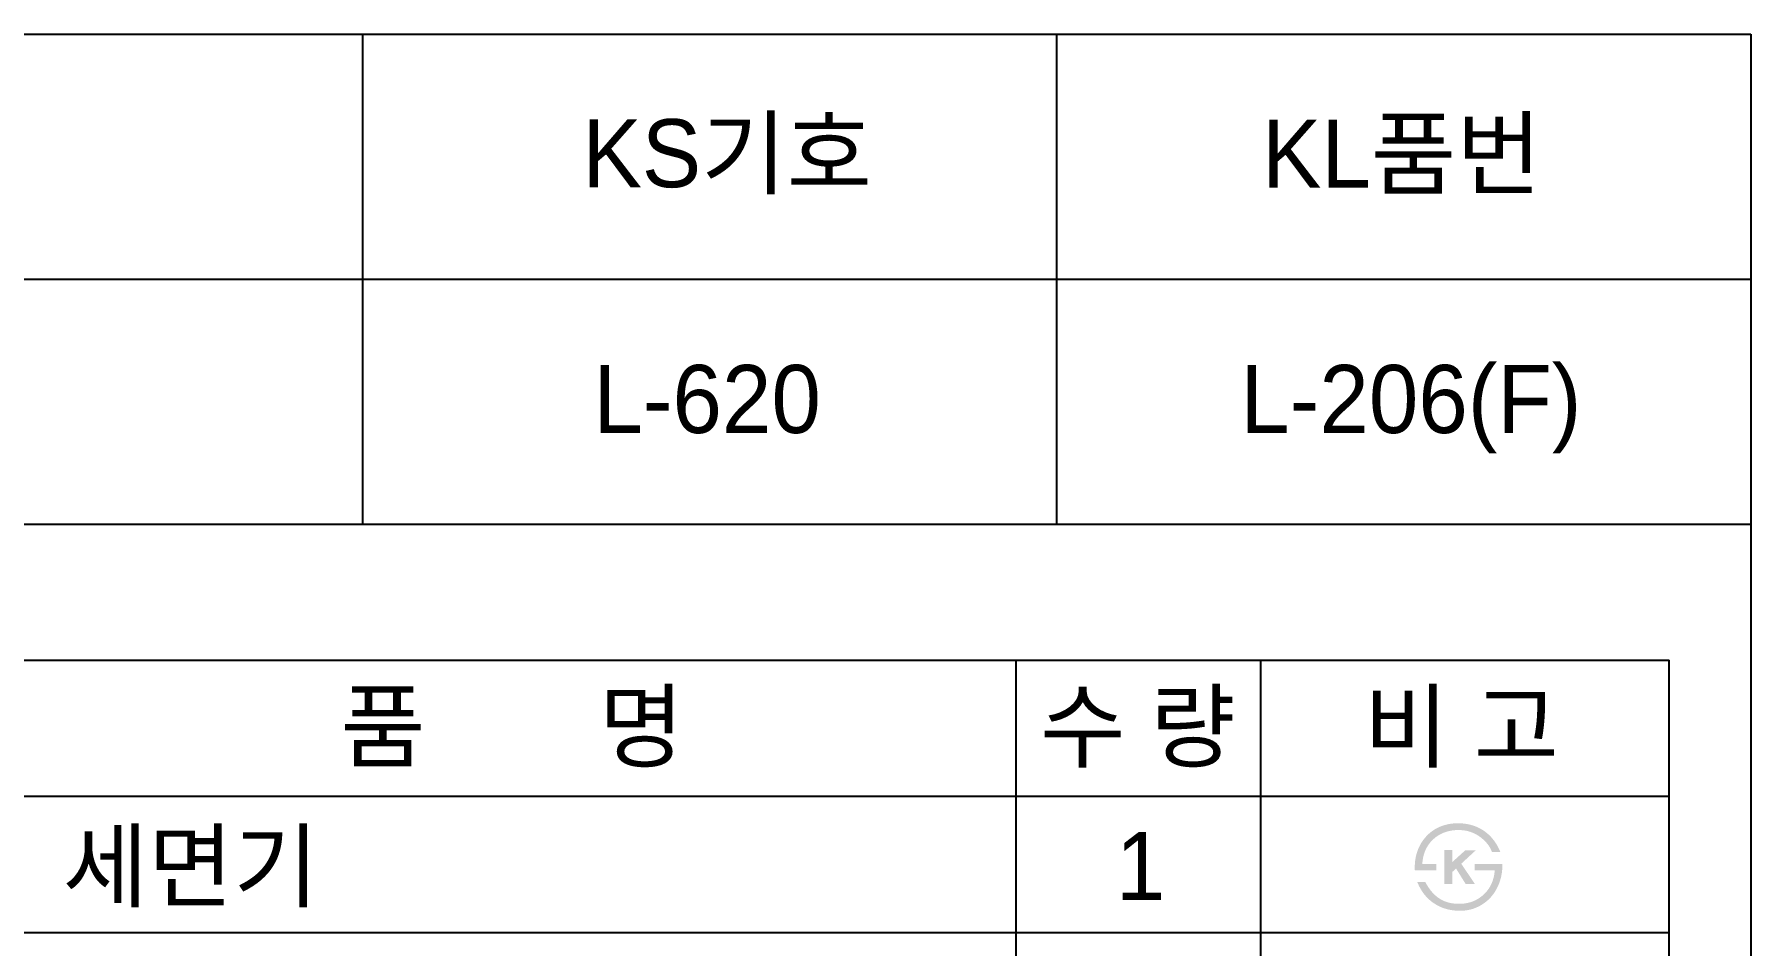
# Model space of a CAD drawing. Header units: millimetres. Extents: x 0 to 5811, y -67 to 2530.
# Drawn here: x 1169 to 1800, y 2195 to 2530 of the extents above; entities that cross this region are included whole.
import ezdxf
from ezdxf.enums import TextEntityAlignment as Align

# ---------------------------------------------------------------- set-up
doc = ezdxf.new("R2010")
doc.units = ezdxf.units.MM
doc.layers.add('TEXT', color=7, linetype='Continuous')
doc.layers.add('도각라인', color=255, linetype='Continuous')
doc.styles.add('타이틀', font='H2GTRM.TTF', dxfattribs={"height": 25})

msp = doc.modelspace()

# ---------------------------------------------------------------- hatches: boundary and pattern name
at = {"layer": 'TEXT'}
for points in [[(1676.58, 2222.79), (1676.56, 2223.2), (1676.55, 2223.61), (1676.55, 2224.02), (1676.56, 2224.42), (1676.57, 2224.83), (1676.59, 2225.23), (1676.63, 2225.63), (1676.67, 2226.03), (1676.71, 2226.42), (1676.77, 2226.82), (1676.84, 2227.21), (1676.91, 2227.6), (1676.99, 2227.99), (1677.09, 2228.37), (1677.19, 2228.76), (1677.29, 2229.14), (1677.42, 2229.52), (1677.54, 2229.9), (1677.68, 2230.28), (1677.83, 2230.65), (1677.98, 2231.01), (1678.15, 2231.37), (1678.32, 2231.72), (1678.49, 2232.07), (1678.68, 2232.41), (1678.88, 2232.74), (1679.08, 2233.07), (1679.29, 2233.39), (1679.51, 2233.71), (1679.74, 2234.02), (1679.98, 2234.32), (1680.48, 2234.94), (1680.75, 2235.24), (1681.03, 2235.54), (1681.31, 2235.83), (1681.6, 2236.1), (1681.9, 2236.37), (1682.2, 2236.63), (1682.51, 2236.88), (1682.83, 2237.12), (1683.15, 2237.36), (1683.48, 2237.58), (1683.82, 2237.79), (1684.17, 2238), (1684.52, 2238.2), (1684.88, 2238.38), (1685.25, 2238.56), (1685.65, 2238.74), (1686.06, 2238.91), (1686.48, 2239.07), (1686.9, 2239.22), (1687.32, 2239.36), (1687.76, 2239.48), (1688.2, 2239.59), (1688.64, 2239.7), (1689.09, 2239.79), (1689.55, 2239.87), (1690.01, 2239.93), (1690.48, 2239.99), (1690.96, 2240.03), (1691.44, 2240.07), (1691.93, 2240.09), (1692.42, 2240.1), (1693.18, 2240.08), (1693.56, 2240.06), (1693.93, 2240.03), (1694.3, 2240), (1694.66, 2239.96), (1695.02, 2239.91), (1695.38, 2239.86), (1695.73, 2239.8), (1696.08, 2239.74), (1696.42, 2239.66), (1696.76, 2239.59), (1697.1, 2239.5), (1697.43, 2239.41), (1697.76, 2239.32), (1698.09, 2239.21), (1698.41, 2239.1), (1698.73, 2238.99), (1699.04, 2238.87), (1699.35, 2238.74), (1699.66, 2238.6), (1699.96, 2238.46), (1700.26, 2238.31), (1700.56, 2238.16), (1700.85, 2238), (1701.14, 2237.83), (1701.42, 2237.66), (1701.7, 2237.48), (1701.98, 2237.29), (1702.25, 2237.1), (1702.52, 2236.9), (1702.78, 2236.7), (1703.2, 2236.35), (1703.61, 2236), (1704.01, 2235.62), (1704.39, 2235.24), (1704.76, 2234.84), (1705.12, 2234.42), (1705.46, 2234), (1705.79, 2233.56), (1706.11, 2233.1), (1706.42, 2232.63), (1706.72, 2232.15), (1707, 2231.65), (1707.27, 2231.14), (1707.52, 2230.62), (1707.77, 2230.08), (1708, 2229.53), (1708, 2229.53), (1704.9, 2229.53), (1704.9, 2229.53), (1704.84, 2229.71), (1704.77, 2229.88), (1704.7, 2230.06), (1704.63, 2230.23), (1704.56, 2230.4), (1704.48, 2230.57), (1704.39, 2230.74), (1704.3, 2230.91), (1704.21, 2231.08), (1704.12, 2231.25), (1704.02, 2231.41), (1703.91, 2231.58), (1703.81, 2231.74), (1703.7, 2231.91), (1703.58, 2232.07), (1703.46, 2232.23), (1703.34, 2232.39), (1703.21, 2232.55), (1702.95, 2232.87), (1702.67, 2233.19), (1702.37, 2233.5), (1702.06, 2233.81), (1701.73, 2234.11), (1701.39, 2234.41), (1701.03, 2234.71), (1700.8, 2234.89), (1700.57, 2235.06), (1700.33, 2235.23), (1700.1, 2235.39), (1699.86, 2235.54), (1699.62, 2235.69), (1699.38, 2235.84), (1699.13, 2235.97), (1698.89, 2236.11), (1698.64, 2236.23), (1698.39, 2236.35), (1698.14, 2236.47), (1697.88, 2236.58), (1697.63, 2236.68), (1697.37, 2236.78), (1697.11, 2236.88), (1696.85, 2236.96), (1696.58, 2237.05), (1696.32, 2237.12), (1696.05, 2237.19), (1695.78, 2237.26), (1695.51, 2237.32), (1695.24, 2237.37), (1694.96, 2237.42), (1694.69, 2237.46), (1694.41, 2237.5), (1694.13, 2237.53), (1693.84, 2237.55), (1693.56, 2237.57), (1693.27, 2237.59), (1692.99, 2237.6), (1692.7, 2237.6), (1692.35, 2237.6), (1692.01, 2237.59), (1691.67, 2237.57), (1691.33, 2237.55), (1691, 2237.52), (1690.67, 2237.48), (1690.34, 2237.44), (1690.02, 2237.39), (1689.7, 2237.33), (1689.39, 2237.27), (1689.08, 2237.2), (1688.77, 2237.13), (1688.47, 2237.05), (1688.17, 2236.96), (1687.87, 2236.86), (1687.58, 2236.76), (1687.29, 2236.66), (1687.01, 2236.54), (1686.73, 2236.42), (1686.45, 2236.29), (1686.18, 2236.16), (1685.91, 2236.02), (1685.64, 2235.87), (1685.38, 2235.72), (1685.12, 2235.56), (1684.87, 2235.39), (1684.62, 2235.22), (1684.37, 2235.04), (1684.13, 2234.86), (1683.89, 2234.66), (1683.65, 2234.46), (1683.42, 2234.26), (1683.19, 2234.04), (1682.96, 2233.82), (1682.74, 2233.59), (1682.53, 2233.36), (1682.32, 2233.13), (1682.12, 2232.89), (1681.93, 2232.64), (1681.75, 2232.39), (1681.57, 2232.14), (1681.39, 2231.89), (1681.23, 2231.62), (1681.07, 2231.36), (1680.92, 2231.09), (1680.77, 2230.82), (1680.64, 2230.54), (1680.51, 2230.25), (1680.38, 2229.97), (1680.26, 2229.68), (1680.15, 2229.38), (1680.05, 2229.08), (1679.95, 2228.78), (1679.86, 2228.47), (1679.78, 2228.15), (1679.7, 2227.84), (1679.63, 2227.51), (1679.57, 2227.19), (1679.51, 2226.86), (1679.46, 2226.52), (1679.42, 2226.18), (1679.38, 2225.84), (1679.35, 2225.49), (1679.33, 2225.14), (1679.33, 2225.14), (1684.51, 2225.14), (1684.51, 2225.14), (1684.51, 2225.14), (1684.51, 2222.79), (1684.51, 2222.79), (1684.51, 2222.79), (1676.58, 2222.79)], [(1690.34, 2225.83), (1695.14, 2230.18), (1699.01, 2230.18), (1693.64, 2225.23), (1698.67, 2217.72), (1695.29, 2217.72), (1691.73, 2223.43), (1690.34, 2222.19), (1690.34, 2217.72), (1687.39, 2217.72), (1687.39, 2230.29), (1690.34, 2230.29)], [(1708.75, 2225.14), (1708.75, 2224.7), (1708.75, 2224.26), (1708.74, 2223.83), (1708.71, 2223.4), (1708.68, 2222.97), (1708.64, 2222.54), (1708.59, 2222.12), (1708.52, 2221.69), (1708.45, 2221.28), (1708.37, 2220.86), (1708.29, 2220.44), (1708.19, 2220.03), (1708.08, 2219.62), (1707.96, 2219.22), (1707.84, 2218.81), (1707.7, 2218.41), (1707.56, 2218.03), (1707.41, 2217.65), (1707.26, 2217.27), (1707.09, 2216.9), (1706.92, 2216.54), (1706.74, 2216.18), (1706.55, 2215.83), (1706.36, 2215.49), (1706.15, 2215.15), (1705.94, 2214.81), (1705.72, 2214.49), (1705.5, 2214.16), (1705.26, 2213.85), (1705.02, 2213.54), (1704.77, 2213.23), (1704.51, 2212.93), (1704.24, 2212.64), (1703.97, 2212.36), (1703.69, 2212.08), (1703.4, 2211.82), (1703.11, 2211.56), (1702.81, 2211.31), (1702.51, 2211.07), (1702.2, 2210.84), (1701.88, 2210.61), (1701.56, 2210.4), (1701.24, 2210.19), (1700.91, 2209.99), (1700.57, 2209.8), (1700.23, 2209.62), (1699.88, 2209.45), (1699.53, 2209.28), (1699.16, 2209.12), (1698.79, 2208.97), (1698.42, 2208.82), (1698.04, 2208.69), (1697.66, 2208.57), (1697.28, 2208.46), (1696.9, 2208.36), (1696.51, 2208.27), (1696.12, 2208.19), (1695.72, 2208.12), (1695.33, 2208.06), (1694.93, 2208.02), (1694.53, 2207.98), (1694.12, 2207.95), (1693.71, 2207.94), (1693.3, 2207.93), (1692.64, 2207.94), (1691.98, 2207.96), (1691.34, 2208.01), (1690.7, 2208.08), (1690.08, 2208.17), (1689.77, 2208.22), (1689.47, 2208.28), (1689.16, 2208.34), (1688.86, 2208.4), (1688.56, 2208.48), (1688.27, 2208.55), (1687.98, 2208.64), (1687.69, 2208.73), (1687.4, 2208.82), (1687.11, 2208.92), (1686.83, 2209.02), (1686.55, 2209.13), (1686.27, 2209.24), (1686, 2209.36), (1685.73, 2209.48), (1685.46, 2209.61), (1685.19, 2209.75), (1684.92, 2209.89), (1684.66, 2210.03), (1684.4, 2210.18), (1684.15, 2210.34), (1683.62, 2210.67), (1683.36, 2210.85), (1683.1, 2211.03), (1682.85, 2211.22), (1682.6, 2211.41), (1682.35, 2211.61), (1682.11, 2211.81), (1681.87, 2212.02), (1681.64, 2212.24), (1681.41, 2212.45), (1681.19, 2212.68), (1680.97, 2212.9), (1680.75, 2213.14), (1680.54, 2213.37), (1680.34, 2213.62), (1680.13, 2213.86), (1679.94, 2214.12), (1679.74, 2214.37), (1679.55, 2214.63), (1679.37, 2214.9), (1679.19, 2215.17), (1679.01, 2215.45), (1678.84, 2215.73), (1678.67, 2216.02), (1678.51, 2216.31), (1678.35, 2216.61), (1678.19, 2216.91), (1678.04, 2217.21), (1677.75, 2217.84), (1677.48, 2218.49), (1677.48, 2218.49), (1680.43, 2218.49), (1680.43, 2218.49), (1680.66, 2218.06), (1680.89, 2217.65), (1681.13, 2217.25), (1681.38, 2216.86), (1681.62, 2216.48), (1681.88, 2216.11), (1682.14, 2215.75), (1682.4, 2215.41), (1682.67, 2215.08), (1682.94, 2214.76), (1683.22, 2214.45), (1683.51, 2214.15), (1683.8, 2213.87), (1684.1, 2213.6), (1684.4, 2213.33), (1684.7, 2213.08), (1684.93, 2212.91), (1685.16, 2212.74), (1685.39, 2212.58), (1685.63, 2212.43), (1685.86, 2212.28), (1686.1, 2212.14), (1686.35, 2212), (1686.59, 2211.87), (1686.84, 2211.74), (1687.09, 2211.63), (1687.34, 2211.51), (1687.6, 2211.41), (1687.86, 2211.31), (1688.12, 2211.21), (1688.39, 2211.12), (1688.66, 2211.04), (1688.93, 2210.96), (1689.2, 2210.89), (1689.48, 2210.83), (1689.76, 2210.77), (1690.04, 2210.72), (1690.32, 2210.67), (1690.61, 2210.63), (1690.9, 2210.59), (1691.19, 2210.57), (1691.49, 2210.54), (1691.79, 2210.53), (1692.09, 2210.52), (1692.39, 2210.51), (1692.7, 2210.51), (1693.01, 2210.52), (1693.87, 2210.54), (1694.14, 2210.56), (1694.41, 2210.58), (1694.68, 2210.6), (1694.95, 2210.63), (1695.21, 2210.67), (1695.48, 2210.71), (1695.74, 2210.76), (1696, 2210.81), (1696.26, 2210.87), (1696.52, 2210.93), (1696.77, 2211), (1697.03, 2211.08), (1697.28, 2211.16), (1697.53, 2211.25), (1697.78, 2211.34), (1698.02, 2211.44), (1698.27, 2211.54), (1698.51, 2211.65), (1698.75, 2211.76), (1698.99, 2211.88), (1699.23, 2212.01), (1699.47, 2212.14), (1699.7, 2212.27), (1699.94, 2212.42), (1700.17, 2212.56), (1700.4, 2212.72), (1700.63, 2212.88), (1700.85, 2213.04), (1701.08, 2213.21), (1701.3, 2213.38), (1701.56, 2213.6), (1701.81, 2213.82), (1702.05, 2214.05), (1702.28, 2214.28), (1702.51, 2214.51), (1702.73, 2214.76), (1702.94, 2215), (1703.15, 2215.25), (1703.35, 2215.51), (1703.54, 2215.77), (1703.73, 2216.04), (1703.9, 2216.31), (1704.07, 2216.58), (1704.24, 2216.86), (1704.39, 2217.15), (1704.54, 2217.44), (1704.68, 2217.74), (1704.82, 2218.04), (1704.95, 2218.35), (1705.07, 2218.66), (1705.18, 2218.97), (1705.28, 2219.3), (1705.38, 2219.62), (1705.47, 2219.95), (1705.56, 2220.29), (1705.64, 2220.63), (1705.71, 2220.98), (1705.77, 2221.33), (1705.82, 2221.69), (1705.87, 2222.05), (1705.91, 2222.42), (1705.95, 2222.79), (1705.95, 2222.79), (1698.52, 2222.79), (1698.52, 2222.79), (1698.52, 2222.79), (1698.52, 2225.14), (1698.52, 2225.14), (1698.52, 2225.14), (1708.75, 2225.14)]]:
    msp.add_hatch(color=256, dxfattribs=at).paths.add_polyline_path(points, flags=0)

# ---------------------------------------------------------------- linework, layer by layer
at = {"layer": '도각라인', "color": 7}
for p, q in [((0, 2530), (1800, 2530)), ((1290, 2350), (1290, 2530)), ((1545, 2350), (1545, 2530)), ((1800, 2530), (1800, 0)), ((520, 2440), (1800, 2440)), ((0, 2350), (1800, 2350)), ((975, 2300), (1770, 2300)), ((1530, 1800), (1530, 2300)), ((1620, 1800), (1620, 2300)), ((1770, 1800), (1770, 2300)), ((975, 2250), (1770, 2250)), ((975, 2200), (1770, 2200))]:
    msp.add_line(p, q, dxfattribs=at)

# ---------------------------------------------------------------- texts
at = {"layer": 'TEXT', "style": '타이틀'}
for s, p in [('KS기호', (1423.85, 2486.32)), ('KL품번', (1671.78, 2486.15)), ('L-206(F)', (1675.11, 2396)), ('L-620', (1416.49, 2396)), ('품       명', (1344.82, 2275.73)), ('수 량', (1574.77, 2275.73)), ('비 고', (1693.62, 2275.73)), ('세면기', (1226.72, 2224.38)), ('1', (1575.74, 2224.38))]:
    msp.add_text(s, height=25, dxfattribs=at).set_placement(p, align=Align.MIDDLE_CENTER)

doc.saveas('drawing.dxf')
